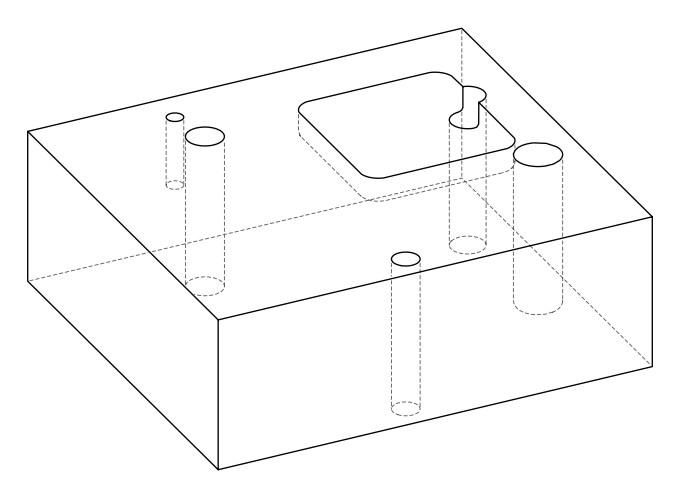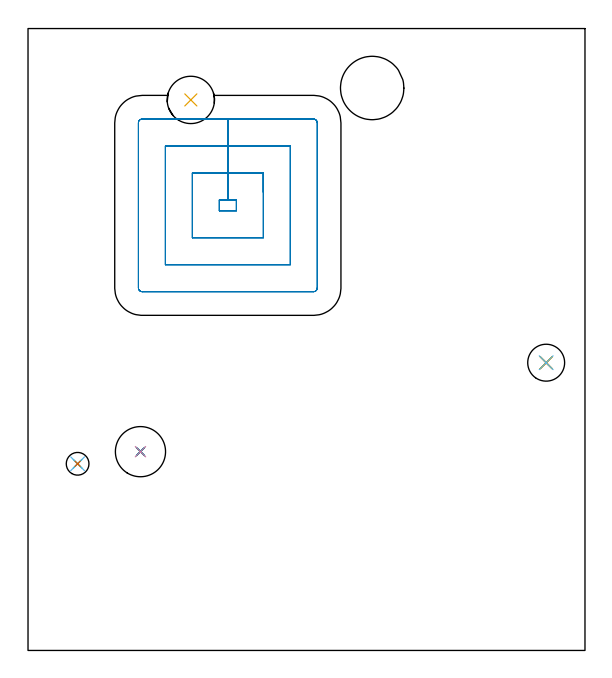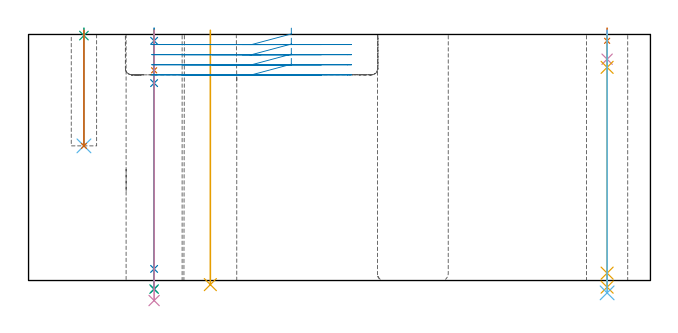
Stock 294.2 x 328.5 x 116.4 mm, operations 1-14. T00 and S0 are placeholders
(PLAN: 15 operations, 11 tool changes, 18.9 min)
(1 SPOT_DRILL | STEP1HOLE | NXT0321_9005460120000 | 0.05 min | 183 mm3)
(2 SPOT_DRILL_1 | STEP1HOLE_1 | NXT0321_9005460120000 | 0.05 min | 183 mm3)
(3 SPOT_DRILL_2 | STEP1POCKET | NXT0321_9005460120000 | 0.03 min | 1 mm3)
(4 DRILL_BLIND_HOLE_INTO_CENTER | STEP1HOLE | NXT0301_049 | 0.06 min | 411 mm3)
(5 GUN_DRILL_THROUGH_HOLE | STEP1HOLE | UGT0307_003 | 0.57 min | 4038 mm3)
(6 SPADE_DRILL_TO_ENLARGE_THROUGH_HOLE | STEP1HOLE | UGT0306_010 | 0.5 min | 30095 mm3)
(7 DRILL_BLIND_HOLE_INTO_CENTER_1 | STEP1HOLE_1 | NXT0301_084 | 0.08 min | 1389 mm3)
(8 GUN_DRILL_THROUGH_HOLE_1 | STEP1HOLE_1 | UGT0307_008 | 0.58 min | 9551 mm3)
(9 DRILL_TO_ENLARGE_THROUGH_HOLE | STEP1HOLE_1 | NXT0301_104 | 0.49 min | 6768 mm3)
(10 DRILL_TO_ENLARGE_THROUGH_HOLE_1 | STEP1HOLE_1 | UGT0301_388 | 0.51 min | 46269 mm3)
(11 INDEXABLE_INSERT_DRILL_THROUGH_HOLE_FROM_SOLID | STEP1HOLE_3 | NXT0302_021 | 0.48 min | 57101 mm3)
(12 DRILL_BLIND_HOLE_INTO_CENTER_2 | STEP1POCKET | NXT0301_049 | 0.22 min | 2459 mm3)
(13 DRILL_TO_ENLARGE_BLIND_HOLE | STEP1POCKET | UGT0301_373 | 0.22 min | 3489 mm3)
(14 MILL_RECTANGULAR_POCKET | POCKET_RECTANGULAR_STRAIGHT | NXT0201_007 | Follow Part, ap 6.25, ae 75% | 7.46 min | 255067 mm3)
(15 MILL_THROUGH_HOLE_FROM_SOLID_MATERIAL | STEP1HOLE_2 | NXT0201_007 | Circular | 7.57 min | 102202 mm3)
(TOOL NXT0321_9005460120000 | NC Spot Drill, 142deg, 12mm, Carbide, Uncoated | D12 PA142 FL30 Z2)
(TOOL NXT0301_049 | Carbide Drill 7.8mm [860.1-0780-039A1-MM 2214] | D7.8 PA140 FL53 Z2)
(TOOL UGT0307_003 | Gun Drill 7 mm | D7 PA130 FL24 Z1)
(TOOL UGT0306_010 | Spade Drill 19.5mm | D19.5 PA132 FL10 Z2)
(TOOL NXT0301_084 | Carbide Drill 11.3mm [860.1-1130-034A1-MM 2214] | D11.3 PA140 FL55 Z2)
(TOOL UGT0307_008 | Gun Drill 11 mm | D11 PA130 FL24 Z1)
(TOOL NXT0301_104 | Carbide Drill 14mm [860.1-1400-112A1-MM 2214] | D14 PA140 FL123 Z2)
(TOOL UGT0301_388 | Twist Drill 26.5 mm | D26.5 PA118 FL165 Z2)
(TOOL NXT0302_021 | Index. Insert Drill 25mm [880-D2500L25-05] | D25 PA176 FL125 Z2)
(TOOL UGT0301_373 | Twist Drill Flat Bottom 12 mm | D12 PA180 FL101 Z2)
(TOOL NXT0201_007 | ENDMILL 25mm [R216.25-25050GCK54P 1620] | D25 R3 FL54 Z5)
(OP 1 SPOT_DRILL)
G17 G21 G94 G90
T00 M6
G54
G17 G0 G90 X273.7 Y152. S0 M3
G43 Z126.4 H0
G94 G81 G98 Z113.4 F250. R119.4
G80
M5
M2
(OP 2 SPOT_DRILL_1)
G17 G21 G94 G90
T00 M6
G54
G17 G0 G90 X59.4 Y105. S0 M3
G43 Z126.4 H0
G94 G81 G98 Z113.4 F250. R119.4
G80
M5
M2
(OP 3 SPOT_DRILL_2)
G17 G21 G94 G90
T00 M6
G54
G17 G0 G90 X26.2 Y98.6 S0 M3
G43 Z126.4 H0
G94 G81 G98 Z115.879 F250. R119.4
G80
M5
M2
(OP 4 DRILL_BLIND_HOLE_INTO_CENTER)
G17 G21 G94 G90
T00 M6
G54
G17 G0 G90 X273.7 Y152. S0 M3
G43 Z126.4 H1
G94 G81 G98 Z104.7 F250. R118.4
G80
M5
M2
(OP 5 GUN_DRILL_THROUGH_HOLE)
G17 G21 G94 G90
T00 M6
G54
G17 G0 G90 X273.7 Y152. M8
G43 Z126.4 H0
Z116.211
S716 M3
G94 G1 Z100.842 F125. M26
G4 X.084
Z3.5 F250.
G4 X.084
Z-3.132 F125.
G4 X.084
M5
M9
G0 Z116.211
Z126.4
M2
(OP 6 SPADE_DRILL_TO_ENLARGE_THROUGH_HOLE)
G17 G21 G94 G90
T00 M6
G54
G17 G0 G90 X273.7 Y152. S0 M3
G43 Z126.4 H0
G94 G73 G98 Z-5.841 F250. Q17.463 R118.4
G80
M5
M2
(OP 7 DRILL_BLIND_HOLE_INTO_CENTER_1)
G17 G21 G94 G90
T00 M6
G54
G17 G0 G90 X59.4 Y105. S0 M3
G43 Z126.4 H1
G94 G81 G98 Z99.45 F250. R118.4
G80
M5
M2
(OP 8 GUN_DRILL_THROUGH_HOLE_1)
G17 G21 G94 G90
T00 M6
G54
G17 G0 G90 X59.4 Y105. M8
G43 Z126.4 H0
Z111.649
S716 M3
G94 G1 Z93.387 F125. M26
G4 X.084
Z5.5 F250.
G4 X.084
Z-4.065 F125.
G4 X.084
M5
M9
G0 Z111.649
Z126.4
M2
(OP 9 DRILL_TO_ENLARGE_THROUGH_HOLE)
G17 G21 G94 G90
T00 M6
G54
G17 G0 G90 X59.4 Y105. S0 M3
G43 Z126.4 H1
G94 G73 G98 Z-4.048 F250. Q13.383 R118.4
G80
M5
M2
(OP 10 DRILL_TO_ENLARGE_THROUGH_HOLE_1)
G17 G21 G94 G90
T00 M6
G54
G17 G0 G90 X59.4 Y105. S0 M3
G43 Z126.4 H0
G94 G73 G98 Z-9.461 F250. Q25.172 R118.4
G80
M5
M2
(OP 11 INDEXABLE_INSERT_DRILL_THROUGH_HOLE_FROM_SOLID)
G17 G21 G94 G90
T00 M6
G54
G17 G0 G90 X86. Y290.8 S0 M3
G43 Z126.4 H1
G94 G81 G98 Z-1.937 F250. R118.4
G80
M5
M2
(OP 12 DRILL_BLIND_HOLE_INTO_CENTER_2)
G17 G21 G94 G90
T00 M6
G54
G17 G0 G90 X26.2 Y98.6 S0 M3
G43 Z126.4 H1
G94 G81 G98 Z63.7 F250. R118.4
G80
M5
M2
(OP 13 DRILL_TO_ENLARGE_BLIND_HOLE)
G17 G21 G94 G90
T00 M6
G54
G17 G0 G90 X26.2 Y98.6 S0 M3
G43 Z126.4 H0
G94 G73 G98 Z63.7 F250. Q10.54 R118.4
G80
M5
M2
(OP 14 MILL_RECTANGULAR_POCKET)
G17 G21 G94 G90
T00 M6
G54
G17 G0 G90 X124.3 Y241.933 S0 M3
G43 Z126.4 H1
Z119.4
G94 G1 Y252.2 Z116.649 F250.
X105.55 Z111.625
Y237.95
X101.05 F500.
Y232.25
X110.05
Y237.95
X105.55
Y252.2
X86.8
Y218.
X124.3
Y252.2
X105.55
Y266.45
X72.55
Y203.75
X138.55
Y266.45
X105.55
Y280.7
X60.3
G3 X58.3 Y278.7 R2.
G1 Y191.5
G3 X60.3 Y189.5 R2.
G1 X150.8
G3 X152.8 Y191.5 R2.
G1 Y278.7
G3 X150.8 Y280.7 R2.
G1 X105.55
X104.55
G0 X124.3 Y241.933 Z114.625
G1 Y252.2 Z111.874 F250.
X105.55 Z106.85
Y237.95
X101.05 F500.
Y232.25
X110.05
Y237.95
X105.55
Y252.2
X86.8
Y218.
X124.3
Y252.2
X105.55
Y266.45
X72.55
Y203.75
X138.55
Y266.45
X105.55
Y280.7
X60.3
G3 X58.3 Y278.7 R2.
G1 Y191.5
G3 X60.3 Y189.5 R2.
G1 X150.8
G3 X152.8 Y191.5 R2.
G1 Y278.7
G3 X150.8 Y280.7 R2.
G1 X105.55
X104.55
G0 X124.3 Y241.933 Z109.85
G1 Y252.2 Z107.099 F250.
X105.55 Z102.075
Y237.95
X101.05 F500.
Y232.25
X110.05
Y237.95
X105.55
Y252.2
X86.8
Y218.
X124.3
Y252.2
X105.55
Y266.45
X72.55
Y203.75
X138.55
Y266.45
X105.55
Y280.7
X60.3
G3 X58.3 Y278.7 R2.
G1 Y191.5
G3 X60.3 Y189.5 R2.
G1 X150.8
G3 X152.8 Y191.5 R2.
G1 Y278.7
G3 X150.8 Y280.7 R2.
G1 X105.55
X104.55
G0 X124.3 Y241.933 Z105.075
G1 Y252.2 Z102.324 F250.
X105.55 Z97.3
Y237.95
X101.05 F500.
Y232.25
X110.05
Y237.95
X105.55
Y252.2
X86.8
Y218.
X124.3
Y252.2
X105.55
Y266.45
X72.55
Y203.75
X138.55
Y266.45
X105.55
Y280.7
X60.3
G3 X58.3 Y278.7 R2.
G1 Y191.5
G3 X60.3 Y189.5 R2.
G1 X150.8
G3 X152.8 Y191.5 R2.
G1 Y278.7
G3 X150.8 Y280.7 R2.
G1 X105.55
X104.55
G0 Z126.4
M5
M2
